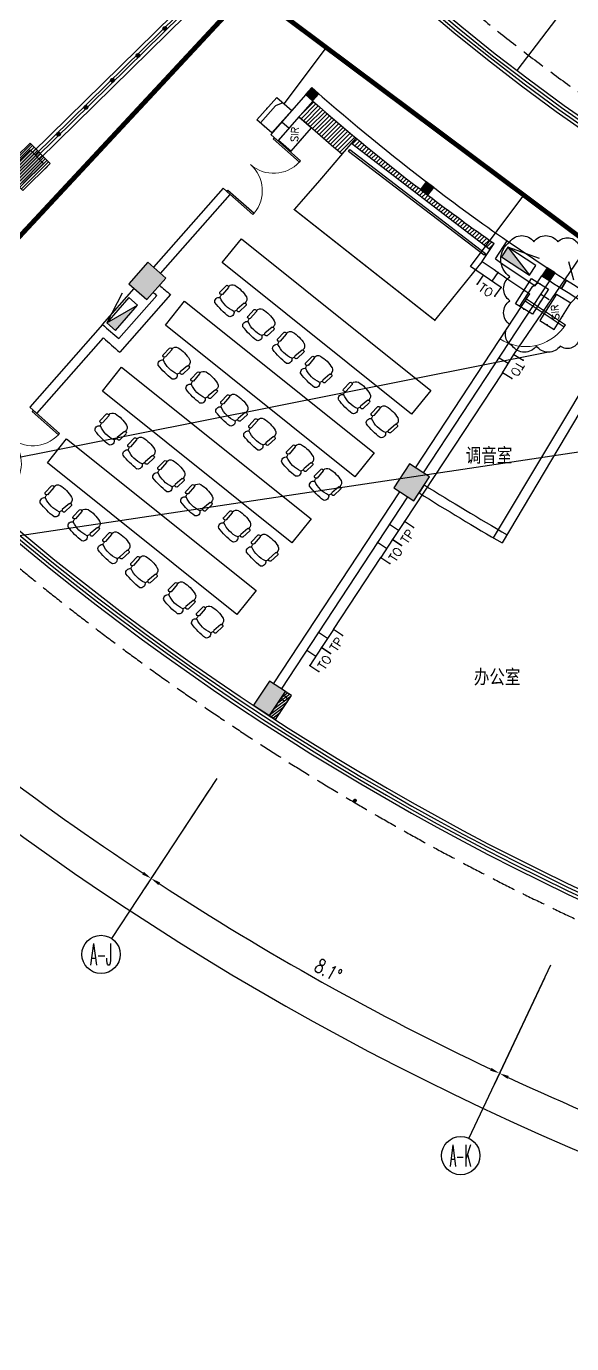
# Model space of a CAD drawing. Extents: x 13680 to 1640314, y -473492 to 65390.
# Drawn here: x 1314125 to 1325503, y -446515 to -418994 of the extents above; entities that cross this region are included whole.
import ezdxf
from ezdxf.enums import TextEntityAlignment as Align

# ---------------------------------------------------------------- set-up
doc = ezdxf.new("R2010")
doc.units = 0
doc.header["$LTSCALE"] = 1000
doc.header["$MEASUREMENT"] = 0
doc.linetypes.add('DASH', pattern=[0.35, 0.25, -0.1])
for name, color, linetype in [('0-桥架', 120, 'Continuous'), ('AXIS', 1, 'Continuous'), ('AXIS_TEXT', 7, 'Continuous'), ('COLUMN', 255, 'Continuous'), ('DIM-照明', 3, 'Continuous'), ('DIM_LEAD', 4, 'Continuous'), ('DIM_SYMB', 3, 'Continuous'), ('EQUIP-通讯', 6, 'Continuous'), ('HATCH', 8, 'Continuous'), ('LINE', 123, 'Continuous'), ('PUB_HATCH', 8, 'Continuous'), ('PUB_TEXT', 7, 'Continuous'), ('S-提资20140812', 6, 'Continuous'), ('S-消防器材提资', 2, 'Continuous'), ('STAIR', 2, 'Continuous'), ('TEL_TEXT', 7, 'Continuous'), ('VPIPE-雨水', 4, 'DASH'), ('WALL', 255, 'Continuous'), ('WINDOW', 2, 'Continuous'), ('WIRE-照明', 120, 'Continuous'), ('室外建筑', 8, 'Continuous'), ('装修家具', 8, 'Continuous')]:
    doc.layers.add(name, color=color, linetype=linetype)
doc.styles.add('_HZTXT', font='txt.shx', dxfattribs={"width": 0.8, "bigfont": 'HZTXT.shx'})
doc.styles.add('_TCH_AXIS', font='COMPLEX', dxfattribs={"bigfont": 'GBCBIG'})
doc.styles.add('_TCH_DIM_T3', font='SIMPLEX', dxfattribs={"width": 0.705882, "bigfont": 'GBCBIG'})
doc.styles.add('_TEL_DIM', font='SIMPLEX', dxfattribs={"width": 0.8, "height": 3.5, "bigfont": 'HZTXT'})
doc.styles.get("Standard").update_dxf_attribs({"font": 'haiwenrs.shx', "bigfont": 'hztxt.shx'})
doc.styles.add('宋体', font='', dxfattribs={"width": 0.8})
doc.styles.get('宋体').set_extended_font_data('SimSun')
doc.dimstyles.new('_TCH_ARROW&&100', dxfattribs={"dimtxt": 297.5, "dimasz": 200, "dimexe": 250, "dimexo": 300, "dimgap": 126.25, "dimtad": 1, "dimdec": 0, "dimzin": 0, "dimdsep": 46, "dimtxsty": '_TCH_DIM_T3', "dimcen": 0.09, "dimclrt": 7, "dimazin": 2, "dimtfac": 1, "dimtdec": 0, "dimtix": 1, "dimtmove": 2, "dimatfit": 3, "dimfxl": 1, "dimtolj": 1, "dimtzin": 0, "dimarcsym": 0})

# ---------------------------------------------------------------- blocks, each defined once
blk = doc.blocks.new('xfx-gz')
at = {"layer": 'S-消防器材提资'}
blk.add_hatch(color=8, dxfattribs=at).paths.add_polyline_path([(0, 240), (0, 0), (700, 0)])
at = {"layer": 'S-消防器材提资', "color": 8}
for p, q in [((678, 408), (0, 240)), ((0, 240), (700, 0))]:
    blk.add_line(p, q, dxfattribs=at)
blk.add_lwpolyline([(700, 0), (700, 240), (0, 240), (0, 0)], close=True, dxfattribs=at)
blk = doc.blocks.new('yg')
at = {"layer": 'VPIPE-雨水', "linetype": 'Continuous'}
blk.add_circle((411800, 253668), 50, dxfattribs=at)
blk = doc.blocks.new('$DorLib2D$00000002')
for p, q in [((-0.5, 0), (-0.5, 0.4875)), ((-0.475, 0.4875), (-0.5, 0.4875)), ((-0.475, 0), (-0.475, 0.4875)), ((0.475, 0), (0.475, 0.4875)), ((0.475, 0.4875), (0.5, 0.4875)), ((0.5, 0), (0.5, 0.4875)), ((-0.5, 0), (-0.475, 0)), ((0.5, 0), (0.475, 0))]:
    blk.add_line(p, q)
at = {"lineweight": 13}
for centre, start, end in [((-0.4875, 0), 0, 88.53072), ((0.4875, 0), 91.46928, 180)]:
    blk.add_arc(centre, 0.4875, start, end, dxfattribs=at)
blk = doc.blocks.new('*D319')
at = {"layer": 'AXIS', "color": 0, "lineweight": -2, "transparency": 16777216}
for p, q in [((1302520, -446252), (1300900, -448089)), ((1308898, -451119), (1307553, -453167))]:
    blk.add_line(p, q, dxfattribs=at)
blk.add_arc((1340083, -403645), 59000, 228.79422, 236.50578, dxfattribs=at)
at = {"layer": 'AXIS', "color": 0, "transparency": 16777216}
for points in [[(1301194, -448059), (1301238, -448009), (1301066, -447902)], [(1307542, -452820), (1307505, -452876), (1307691, -452958)]]:
    blk.add_solid(points, dxfattribs=at)
at = {"layer": 'Defpoints', "color": 0, "transparency": 16777216}
for p in [(1340083, -403645), (1302719, -446027), (1303194, -449691), (1309063, -450868)]:
    blk.add_point(p, dxfattribs=at)
at = {"layer": 'AXIS', "color": 7, "transparency": 16777216, "insert": (1304456, -450328), "char_height": 297.5, "attachment_point": 5, "rotation": 322.65, "style": '_TCH_DIM_T3'}
blk.add_mtext('\\A1;8.1°', dxfattribs=at)
blk = doc.blocks.new('*D320')
at = {"layer": 'AXIS', "color": 0, "lineweight": -2, "transparency": 16777216}
for p, q in [((1308898, -451119), (1307553, -453167)), ((1315899, -455039), (1314856, -457256))]:
    blk.add_line(p, q, dxfattribs=at)
blk.add_arc((1340083, -403645), 59000, 236.89422, 244.60578, dxfattribs=at)
at = {"layer": 'AXIS', "color": 0, "transparency": 16777216}
for points in [[(1307840, -453095), (1307876, -453040), (1307691, -452958)], [(1314795, -456915), (1314767, -456975), (1314962, -457030)]]:
    blk.add_solid(points, dxfattribs=at)
at = {"layer": 'Defpoints', "color": 0, "transparency": 16777216}
for p in [(1340083, -403645), (1309063, -450868), (1310049, -454429), (1316026, -454768)]:
    blk.add_point(p, dxfattribs=at)
at = {"layer": 'AXIS', "color": 7, "transparency": 16777216, "insert": (1311389, -454883), "char_height": 297.5, "attachment_point": 5, "rotation": 330.75, "style": '_TCH_DIM_T3'}
blk.add_mtext('\\A1;8.1°', dxfattribs=at)
blk = doc.blocks.new('*D321')
at = {"layer": 'AXIS', "color": 0, "lineweight": -2, "transparency": 16777216}
for p, q in [((1315899, -455039), (1314856, -457256)), ((1323381, -457934), (1322661, -460276))]:
    blk.add_line(p, q, dxfattribs=at)
blk.add_arc((1340083, -403645), 59000, 244.99422, 252.70578, dxfattribs=at)
at = {"layer": 'AXIS', "color": 0, "transparency": 16777216}
for points in [[(1315129, -457145), (1315157, -457085), (1314962, -457030)], [(1322553, -459946), (1322534, -460010), (1322735, -460037)]]:
    blk.add_solid(points, dxfattribs=at)
at = {"layer": 'Defpoints', "color": 0, "transparency": 16777216}
for p in [(1340083, -403645), (1316026, -454768), (1323470, -457648), (1317505, -458154)]:
    blk.add_point(p, dxfattribs=at)
at = {"layer": 'AXIS', "color": 7, "transparency": 16777216, "insert": (1318894, -458415), "char_height": 297.5, "attachment_point": 5, "rotation": 338.85, "style": '_TCH_DIM_T3'}
blk.add_mtext('\\A1;8.1°', dxfattribs=at)
blk = doc.blocks.new('*D324')
at = {"layer": 'AXIS', "color": 0, "lineweight": -2, "transparency": 16777216}
for p, q in [((1283283, -403645), (1280033, -403645)), ((1331197, -459746), (1330689, -462956))]:
    blk.add_line(p, q, dxfattribs=at)
blk.add_arc((1340083, -403645), 59800, 180.19165, 260.80826, dxfattribs=at)
at = {"layer": 'AXIS', "color": 0, "transparency": 16777216}
for points in [[(1280250, -403845), (1280317, -403845), (1280283, -403645)], [(1330536, -462645), (1330525, -462710), (1330728, -462709)]]:
    blk.add_solid(points, dxfattribs=at)
at = {"layer": 'Defpoints', "color": 0, "transparency": 16777216}
for p in [(1283583, -403645), (1340083, -403645), (1286801, -430794), (1331244, -459450)]:
    blk.add_point(p, dxfattribs=at)
at = {"layer": 'AXIS', "color": 7, "transparency": 16777216, "insert": (1294820, -442304), "char_height": 297.5, "attachment_point": 5, "rotation": 310.5, "style": '_TCH_DIM_T3'}
blk.add_mtext('\\A1;81°', dxfattribs=at)
blk = doc.blocks.new('A$C1D563981')
at = {"layer": '装修家具', "color": 4}
for p, q in [((-1055, -317), (-1050, -514)), ((-1006, -295), (-1005, -302)), ((-996, -313), (-980, -509)), ((-530, -313), (-545, -508)), ((-520, -295), (-520, -302)), ((-520, -295), (-520, -302)), ((-471, -317), (-476, -514))]:
    blk.add_line(p, q, dxfattribs=at)
for centre, radius, start, end in [((-904, -286), 102, 106.1109, 185.0023), ((-763, -884), 716, 76.2773, 103.7273), ((-621, -286), 102, 355.0023, 73.8936), ((-1024, -327), 32, 26.0454, 161.2861), ((-1016, -500), 36.3, 202.1587, 347.136), ((-787, -498), 203, 187.337, 206.2145), ((-736, -498), 203, 333.6203, 351.907), ((-509, -500), 36.3, 192.8685, 337.8458), ((-501, -327), 32, 18.7184, 153.9591), ((-923, -663), 87.7, 120.3949, 239.6096), ((-763, 835), 1587, 262.593, 277.4115), ((-602, -663), 87.7, 300.3949, 59.6096)]:
    blk.add_arc(centre, radius, start, end, dxfattribs=at)
at = {"layer": '装修家具', "color": 8}
blk.add_arc((-763, -48), 577, 249.2112, 290.7933, dxfattribs=at)
blk = doc.blocks.new('$equip$00001847')
for p, q in [((-0.5, 0.499), (-0.5, 0.999)), ((0.5, 0.999), (0.5, 0.499)), ((0.5, 0.499), (-0.5, 0.499)), ((0, 0.5), (0, 0))]:
    blk.add_line(p, q)
for p in [(-0.5, 0.999), (0.5, 0.999), (-0.5, 0.499), (0, 0), (0.5, 0.499)]:
    blk.add_point(p)
at = {"color": 7, "style": '_TEL_DIM'}
blk.add_attdef('$TEXT$', text='', height=0.4, dxfattribs=at).set_placement((0, 0.999), align=Align.MIDDLE_CENTER)
at = {"color": 7, "style": '_TEL_DIM', "flags": 1}
blk.add_attdef('A', text='', height=0.00002, dxfattribs=at).set_placement((0, 0), align=Align.MIDDLE_CENTER)
blk = doc.blocks.new('$equip$00001867')
for p, q in [((-0.5, 0.499), (-0.5, 0.999)), ((0.5, 0.999), (0.5, 0.499)), ((0.5, 0.499), (-0.5, 0.499)), ((0, 0.5), (0, 0))]:
    blk.add_line(p, q)
for p in [(-0.5, 0.999), (0.5, 0.999), (-0.5, 0.499), (0, 0), (0.5, 0.499)]:
    blk.add_point(p)
at = {"color": 7, "style": '_TEL_DIM'}
blk.add_attdef('$TEXT$', text='', height=0.4, dxfattribs=at).set_placement((0, 0.999), align=Align.MIDDLE_CENTER)
at = {"color": 7, "style": '_TEL_DIM', "flags": 1}
blk.add_attdef('A', text='', height=0.00002, dxfattribs=at).set_placement((0, 0), align=Align.MIDDLE_CENTER)
blk = doc.blocks.new('$equip$00001876')
at = {"color": 0, "linetype": 'Continuous'}
blk.add_lwpolyline([(-0.625, 0.415), (0.625, 0.415), (0.625, -0.415), (-0.625, -0.415)], close=True, dxfattribs=at)
blk.add_lwpolyline([(0.625, 0.075), (0.325, 0.215), (-0.625, 0.215)], dxfattribs=at)
for p in [(-0.625, 0), (0, 0.415), (0.625, 0), (0, -0.415)]:
    blk.add_point(p)
at = {"layer": 'TEL_TEXT', "style": '_TEL_DIM', "flags": 1}
blk.add_attdef('A', text='', height=0.00002, dxfattribs=at).set_placement((0, 0), align=Align.MIDDLE_CENTER)
blk = doc.blocks.new('$equip$00001889')
for p, q in [((-0.65, 0.35), (-0.65, -0.35)), ((0.65, 0.35), (-0.65, 0.35)), ((0.65, 0.35), (0.65, -0.35)), ((-0.65, -0.35), (0.65, -0.35))]:
    blk.add_line(p, q)
for p in [(-0.65, 0), (0, 0.35), (0.65, 0), (0, -0.35)]:
    blk.add_point(p)
at = {"color": 7, "style": '_TEL_DIM'}
blk.add_attdef('$TEXT$', text='', height=0.3, dxfattribs=at).set_placement((-0.02, -0.003), align=Align.MIDDLE_CENTER)
at = {"color": 7, "style": '_TEL_DIM', "flags": 1}
blk.add_attdef('A', text='', height=0.00002, dxfattribs=at).set_placement((0, 0), align=Align.MIDDLE_CENTER)
blk = doc.blocks.new('$TelecSys$00000095')
blk.add_line((0.4, 0.4), (-0.4, -0.4))
at = {"width": 0.8}
blk.add_attdef('N', text='', height=1, dxfattribs=at).set_placement((-0.017, 1.056), align=Align.MIDDLE)
blk = doc.blocks.new('2FX')
at = {"layer": 'PUB_HATCH', "linetype": 'ByBlock'}
for points in [[(1310911, -436584.1), (1311061.1, -436716.3), (1311193.3, -436566.3), (1311043.3, -436434.1)], [(1313309.9, -438562.1), (1313468.9, -438683.4), (1313590.2, -438524.5), (1313431.2, -438403.1)], [(1315843.2, -440365.9), (1316010.3, -440475.7), (1316120.2, -440308.6), (1315953, -440198.8)]]:
    blk.add_hatch(color=256, dxfattribs=at).paths.add_polyline_path(points)
at = {"layer": 'PUB_HATCH'}
for points in [[(1304739.1, -438158.4), (1305019.7, -438443.5), (1305447.3, -438022.6), (1305166.7, -437737.5)], [(1307227.4, -440535.5), (1307602.5, -440866.1), (1307999.3, -440416.1), (1307624.2, -440085.4)], [(1312753.1, -444796.9), (1313171, -445071.5), (1313500.4, -444570), (1313082.5, -444295.5)], [(1309830.2, -449337.8), (1310164.5, -449557.4), (1310493.9, -449055.9), (1310159.6, -448836.3)]]:
    blk.add_hatch(color=256, dxfattribs=at).paths.add_polyline_path(points)
at = {"layer": 'STAIR'}
for points in [[(1307939.3, -435201.4, 1), (1308019.3, -435201.4, 1)], [(1307377, -435767.4, 1), (1307457, -435767.4, 1)], [(1306846.3, -436283.5, 1), (1306926.3, -436283.5, 1)], [(1306289.3, -436849.5, 1), (1306369.3, -436849.5, 1)], [(1305719.2, -437410.7, 1), (1305799.2, -437410.7, 1)]]:
    blk.add_hatch(color=256, dxfattribs=at).paths.add_polyline_path(points)
at = {"layer": 'WALL', "linetype": 'ByBlock'}
h = blk.add_hatch(dxfattribs=at)
h.set_pattern_fill('ANSI31', color=8, scale=500, style=0)
h.set_pattern_definition([(45, (1311972.96, -437826.304), (-44.1942, 44.1942), [])])
h.paths.add_polyline_path([(1311066.2, -436720.7), (1310778.4, -437046.9, 0.0061418), (1311677.7, -437826.3), (1311973, -437494.7, -0.0067738)])
h = blk.add_hatch(dxfattribs=at)
h.set_pattern_fill('ANSI31', color=8, scale=500, style=0)
h.set_pattern_definition([(45, (1314849.34, -439818.35), (-44.1942, 44.1942), [])])
h.paths.add_polyline_path([(1311973, -437494.7), (1311886, -437608), (1314767.2, -439818.3), (1314849.3, -439693.2, -0.0107403), (1313389.4, -438622.8, -0.0069236), (1312673, -438064.1, -0.0051271)])
at = {"layer": 'WALL'}
h = blk.add_hatch(dxfattribs=at)
h.set_pattern_fill('ANSI31', color=8, scale=30)
h.set_pattern_definition([(45, (1166142.49, -461702.205), (-33.67596, 33.67596), [])])
h.paths.add_polyline_path([(1304596.8, -438156.8), (1305166.9, -437595.6), (1305587.8, -438023.2), (1305017.7, -438584.4)])
h = blk.add_hatch(dxfattribs=at)
h.set_pattern_fill('ANSI31', color=8, scale=30, angle=-7.90499)
h.set_pattern_definition([(37.095012, (1160057.697, -438181.85), (-28.724474, 37.987435), [])])
h.paths.add_polyline_path([(1310617.7, -449136.9), (1310492.1, -449054.9), (1310164.5, -449557.2), (1310290.2, -449639.2)])
for p, q in [((1315524.4, -440851.2), (1315496.7, -440892.9)), ((1315524.4, -440851.2), (1316336.3, -441391)), ((1315496.7, -440892.9), (1316308.7, -441432.7)), ((1316308.7, -441432.7), (1316336.3, -441391))]:
    blk.add_line(p, q)
at = {"lineweight": 13}
blk.add_arc((1315510.6, -440872.1), 975, 236.38355, 324.91426, dxfattribs=at)
at = {"layer": 'AXIS'}
for p, q in [((1309063.1, -450868.4), (1306867.1, -454211.7)), ((1309063.1, -450868.4), (1306867.1, -454211.7)), ((1316026.4, -454768), (1314323.3, -458387.4))]:
    blk.add_line(p, q, dxfattribs=at)
for centre in [(1306647.4, -454546), (1314153, -458749.3)]:
    blk.add_circle(centre, 400, dxfattribs=at)
at = {"layer": 'COLUMN', "linetype": 'ByBlock'}
for p, q in [((1311043.3, -436434.1), (1310911, -436584.1)), ((1311193.3, -436566.3), (1311043.3, -436434.1)), ((1310911, -436584.1), (1311061.1, -436716.3)), ((1311061.1, -436716.3), (1311193.3, -436566.3)), ((1313431.2, -438403.1), (1313309.9, -438562.1)), ((1313309.9, -438562.1), (1313468.9, -438683.4)), ((1313590.2, -438524.5), (1313431.2, -438403.1)), ((1313468.9, -438683.4), (1313590.2, -438524.5)), ((1315953, -440198.8), (1315843.2, -440365.9)), ((1316120.2, -440308.6), (1315953, -440198.8)), ((1316010.3, -440475.7), (1316120.2, -440308.6)), ((1315843.2, -440365.9), (1316010.3, -440475.7))]:
    blk.add_line(p, q, dxfattribs=at)
at = {"layer": 'COLUMN'}
for p, q in [((1305166.7, -437737.5), (1304739.1, -438158.4)), ((1305447.3, -438022.6), (1305166.7, -437737.5)), ((1305019.7, -438443.5), (1305447.3, -438022.6)), ((1307624.2, -440085.4), (1307227.4, -440535.5)), ((1307999.3, -440416.1), (1307624.2, -440085.4)), ((1307227.4, -440535.5), (1307602.5, -440866.1)), ((1307602.5, -440866.1), (1307999.3, -440416.1)), ((1313082.5, -444295.5), (1312753.1, -444796.9)), ((1313500.4, -444570), (1313082.5, -444295.5)), ((1313171, -445071.5), (1313500.4, -444570)), ((1312753.1, -444796.9), (1313171, -445071.5)), ((1310159.6, -448836.3), (1309830.2, -449337.8)), ((1310493.9, -449055.9), (1310159.6, -448836.3)), ((1310164.5, -449557.4), (1310493.9, -449055.9)), ((1309830.2, -449337.8), (1310164.5, -449557.4))]:
    blk.add_line(p, q, dxfattribs=at)
at = {"layer": 'DIM_LEAD', "const_width": 40}
blk.add_lwpolyline([(1311933, -451346.8, 1), (1311959, -451316.4, 1)], format="xyb", close=True, dxfattribs=at)
at = {"layer": 'DIM_SYMB'}
blk.add_lwpolyline([(1315364.2, -435874, 0, 0, 0), (1315920.4, -436303.9, 80, 0, 0), (1316157.8, -436487.3, 0, 0, 0)], format="xyseb", dxfattribs=at)
at = {"layer": 'LINE', "linetype": 'DASH', "ltscale": 2}
for radius, start, end in [(55400, 179.17262, 261.82632), (40400, 178.86539, 262.13356)]:
    blk.add_arc((1340083.8, -403645.3), radius, start, end, dxfattribs=at)
at = {"layer": 'PUB_HATCH'}
for p, q in [((1310402.8, -432793.5), (1305271.5, -437844.2)), ((1310437.9, -432829.1), (1305306.6, -437879.9))]:
    blk.add_line(p, q, dxfattribs=at)
at = {"layer": 'STAIR'}
for p, q in [((1310350.2, -432740.1), (1305218.9, -437790.8)), ((1310490.5, -432882.6), (1305359.2, -437933.3))]:
    blk.add_line(p, q, dxfattribs=at)
for centre in [(1307979.3, -435201.4), (1307417, -435767.4), (1306886.3, -436283.5), (1306329.3, -436849.5), (1305759.2, -437410.7)]:
    blk.add_circle(centre, 40, dxfattribs=at)
at = {"layer": 'WALL'}
for p, q in [((1311048.6, -436438.5), (1311048.5, -436438.6)), ((1310916.1, -436588.6), (1310186.4, -437415.4)), ((1310336.3, -437547.8), (1311066.2, -436720.7)), ((1310186.4, -437415.4), (1310336.3, -437547.8)), ((1309193.8, -438540.1), (1307739.9, -440187.3)), ((1307889.9, -440319.6), (1309343.7, -438672.4)), ((1309343.7, -438672.4), (1309193.8, -438540.1)), ((1314602, -440069.8), (1314849.3, -439693.2)), ((1314876.4, -440016.3), (1315123.3, -439640.4)), ((1315953, -440198.8), (1315953.1, -440198.7)), ((1315705.9, -440574.9), (1315843.2, -440365.9)), ((1315818.2, -440768.3), (1316010.3, -440475.7)), ((1316252, -440632.4), (1316358.4, -440463.1)), ((1316358.4, -440463.1), (1316252, -440632.4)), ((1307810.6, -440781.3), (1307017, -441681.5)), ((1308094.1, -440762.2), (1307035.9, -441962.4)), ((1313207.9, -444377.8), (1315596.1, -440742.1)), ((1313375, -444487.6), (1315818.2, -440768.3)), ((1306678.7, -441384.7), (1305157.6, -443110)), ((1305307.6, -443242.3), (1306696.5, -441667)), ((1305157.6, -443110), (1305307.6, -443242.3)), ((1310243.2, -448891.2), (1312878.5, -444879.3)), ((1310410.3, -449001), (1313045.6, -444989.1)), ((1313389.6, -444735.7), (1313282.3, -444904.5)), ((1313282.3, -444904.5), (1313331.2, -444827.6))]:
    blk.add_line(p, q, dxfattribs=at)
at = {"layer": 'WALL', "color": 2}
for p, q in [((1311677.7, -437826.3), (1311973, -437494.7)), ((1311877.7, -437601.7), (1314767.2, -439818.3))]:
    blk.add_line(p, q, dxfattribs=at)
at = {"layer": 'WALL', "color": 8, "linetype": 'ByBlock'}
for p, q in [((1315123.3, -439640.4), (1315953, -440198.8)), ((1306678.7, -441384.7), (1307340, -440634.7)), ((1317484.9, -441398.4), (1314826.7, -445839.2)), ((1317642.2, -441516.2), (1315016.1, -445950.1))]:
    blk.add_line(p, q, dxfattribs=at)
at = {"layer": 'WALL', "color": 2}
for points in [[(1304596.8, -438156.8), (1305166.9, -437595.6), (1305587.8, -438023.2), (1305017.7, -438584.4)], [(1310617.7, -449136.9), (1310492.1, -449054.9), (1310164.5, -449557.2), (1310290.2, -449639.2)]]:
    blk.add_lwpolyline(points, close=True, dxfattribs=at)
at = {"layer": 'WALL', "color": 8, "linetype": 'ByBlock', "const_width": 30}
blk.add_lwpolyline([(1311677.7, -437826.3), (1311213.9, -438371.9), (1310679.1, -438984.8), (1313611.9, -441297.8), (1314602, -440069.8)], dxfattribs=at)
at = {"layer": 'WALL', "color": 4, "linetype": 'ByBlock'}
blk.add_lwpolyline([(1311836.3, -437730.1), (1314667.6, -439902.2), (1314638.4, -439940.2), (1311807.1, -437768.2)], close=True, dxfattribs=at)
at = {"layer": 'WALL', "color": 8, "linetype": 'ByBlock'}
for points in [[(1309174, -440093.7), (1309574.5, -439593.9), (1313529, -442762.7), (1313128.5, -443262.5)], [(1307989.5, -441400.8), (1308390, -440901), (1312344.5, -444069.8), (1311944, -444569.6)], [(1306674.7, -442775.6), (1307075.2, -442275.8), (1311029.6, -445444.6), (1310629.1, -445944.4)], [(1305527.9, -444277.2), (1305928.4, -443777.4), (1309882.8, -446946.2), (1309482.3, -447445.9)]]:
    blk.add_lwpolyline(points, close=True, dxfattribs=at)
at = {"layer": 'WALL'}
for centre, radius, start, end in [((1340083.8, -403645.3), 43800, 228.47823, 228.6), ((1340083.8, -403645.3), 44000, 228.73907, 232.5193), ((1340083.8, -403645.3), 43800, 228.6, 232.64969), ((1338839.3, -405448.8), 41611.5, 232.50532, 235.25408), ((1338839.3, -405448.8), 41811.5, 232.64286, 234.98683), ((1342233.4, -400281.7), 48241.6, 235.45283, 236.64062), ((1342233.4, -400281.7), 48441.6, 235.22136, 236.64086), ((1340083.8, -403645.3), 43800, 236.56919, 236.7), ((1340083.8, -403645.3), 43800, 236.7, 237.2023), ((1340083.8, -403645.3), 49000, 228.89233, 229.24313), ((1340083.8, -403645.3), 44000, 236.83022, 237.20527), ((1374141, -347017.4), 109867.8, 238.269224, 239.683554), ((1340083.8, -403645.3), 49200, 228.89114, 229.0076), ((1376712.1, -342895.2), 114926, 238.259129, 239.56641), ((1340017.6, -403720.3), 50300, 228.48609, 228.99868), ((1340017.6, -403720.3), 50500, 228.71346, 229.22403), ((1340083.8, -403645.3), 49200, 236.99114, 236.99276), ((1349702, -386470.4), 68854.5, 238.066351, 239.751169), ((1349710.6, -386456), 68671.2, 238.068009, 239.75212)]:
    blk.add_arc(centre, radius, start, end, dxfattribs=at)
at = {"layer": 'WALL', "color": 2}
blk.add_arc((1342950.9, -400832.1), 48441.6, 228.38272, 229.7903, dxfattribs=at)
at = {"layer": 'WINDOW'}
for radius, start, end in [(55000, 179.58332, 261.41561), (54933, 179.6527, 261.34624), (54867, 179.7212, 261.27773), (54800, 179.79091, 261.20802), (41000, 179.72053, 261.27841), (40933, 179.62629, 261.37265), (40867, 179.53315, 261.46579), (40800, 179.43829, 261.56064)]:
    blk.add_arc((1340083.8, -403645.3), radius, start, end, dxfattribs=at)
at = {"layer": '室外建筑'}
blk.add_line((1315331.1, -436079), (1316362.5, -434727.6), dxfattribs=at)
for points in [[(1314358.7, -432824.6, 0.1423211), (1333998.5, -442066.4), (1333701.2, -443943)], [(1314226.5, -432974.7, 0.1410166), (1333769.7, -442232.1), (1333503.8, -443911.2)]]:
    blk.add_lwpolyline(points, format="xyb", dxfattribs=at)
at = {"linetype": 'ByBlock', "xscale": -1}
for p, rotation in [((1309156, -440012.8), 314.7617254852823), ((1309738.3, -440515.7), 314.761725485281), ((1310361.5, -440991.6), 314.7617254852761), ((1307971.5, -441319.8), 314.761725485281), ((1310943.9, -441494.5), 314.7617254852761), ((1308553.8, -441822.7), 314.761725485281), ((1311733.4, -442039.7), 314.761725485281), ((1309177, -442298.7), 314.7617254852719), ((1312315.7, -442542.6), 314.761725485281), ((1306656.7, -442694.6), 314.761725485281), ((1309759.4, -442801.6), 314.7617254852719), ((1307239, -443197.5), 314.761725485281), ((1310548.9, -443346.8), 314.761725485281), ((1307862.2, -443673.5), 314.761725485281), ((1311131.2, -443849.6), 314.761725485281), ((1305509.8, -444196.2), 314.761725485281), ((1308444.5, -444176.4), 314.761725485281), ((1306092.2, -444699.1), 314.761725485281), ((1309234.1, -444721.5), 314.761725485281), ((1306715.4, -445175.1), 314.761725485281), ((1309816.4, -445224.4), 314.761725485281), ((1307297.7, -445678), 314.761725485281), ((1308087.3, -446223.1), 314.761725485281), ((1308669.6, -446726), 314.761725485281)]:
    blk.add_blockref('A$C1D563981', p, dxfattribs=dict(at, rotation=rotation))
at = {"layer": 'HATCH'}
blk.add_blockref('yg', (898671, -702863.5), dxfattribs=at)
at = {"layer": 'S-提资20140812'}
for p, rotation in [((1315005.6, -439969.5), 326.4961169841748), ((1306946.4, -441508.6), 48.84468583759515)]:
    blk.add_blockref('xfx-gz', p, dxfattribs=dict(at, rotation=rotation))
at = {"layer": 'WINDOW'}
for p, xscale, yscale, zscale, rotation in [((1309765, -438043.9), 1500.000000000036, 1500.000000000036, 1500.000000000036, 228.5689195535086), ((1304736.7, -443738.8), 1499.999999999993, 1499.999999999993, 1499.999999999993, 228.5999999422691)]:
    blk.add_blockref('$DorLib2D$00000002', p, dxfattribs=dict(at, xscale=xscale, yscale=yscale, zscale=zscale, rotation=rotation))
at = {"layer": 'AXIS_TEXT', "style": '_TCH_AXIS'}
for s, width, p, p2 in [('A-J', 0.362069, (1306421.2, -454772.3), (1306873.7, -454772.3)), ('A-K', 0.318182, (1313926.7, -458975.6), (1314379.3, -458975.6))]:
    blk.add_text(s, height=452.55, dxfattribs=dict(at, width=width)).set_placement(p, p2, align=Align.FIT)
at = {"layer": 'PUB_TEXT', "linetype": 'ByBlock', "style": '宋体', "width": 0.8}
for s, p in [('调音室', (1314258.4, -444264.9)), ('办公室', (1314427.5, -448894.5))]:
    blk.add_text(s, height=296.2, dxfattribs=at).set_placement(p)
at = {"layer": 'WALL', "color": 2, "style": '_HZTXT', "width": 0.8, "flags": 8}
blk.add_attdef('北', text='', height=500, rotation=8, dxfattribs=at).set_placement((1282216.6, -399376.5), align=Align.MIDDLE)
at = {"layer": 'AXIS'}
for base, p1, p2, picture, middle in [((1286800.7, -430793.9), (1283582.9, -403645.3), (1331244.3, -459449.7), '*D324', (1294819.7, -442303.7)), ((1303193.6, -449690.7), (1302718.8, -446026.6), (1309063.1, -450868.4), '*D319', (1304455.5, -450328.4)), ((1310049.5, -454429.1), (1309063.1, -450868.4), (1316026.4, -454768), '*D320', (1311388.7, -454882.6)), ((1317504.6, -458154.2), (1316026.4, -454768), (1323469.7, -457647.6), '*D321', (1318894.3, -458414.5))]:
    dim = blk.add_angular_dim_3p(base=base, center=(1340082.9, -403645.3), p1=p1, p2=p2, dimstyle='_TCH_ARROW&&100', dxfattribs=at)
    dim.commit()
    dim.dimension.update_dxf_attribs({"geometry": picture, "text_midpoint": middle})

msp = doc.modelspace()

# ---------------------------------------------------------------- linework, layer by layer
at = {"layer": '0-桥架', "color": 120, "const_width": 100}
for points in [[(1312501.897, -424978.376), (1318772.849, -418232.016)], [(1318772.849, -418232.016), (1327074.663, -424442.512), (1335447.016, -428414.809)]]:
    msp.add_lwpolyline(points, dxfattribs=at)
at = {"layer": 'WIRE-照明'}
for p, q in [((1319506.844, -420615.272), (1320386.611, -419439.253)), ((1319455.552, -420986.866), (1319606.276, -421120.127)), ((1323393.916, -424014.504), (1324509.365, -422523.44)), ((1324296.894, -425848.743), (1325871.332, -423542.313)), ((1323657.761, -424194.294), (1323393.916, -424014.504)), ((1325484.225, -424773.421), (1326327.297, -423883.415)), ((1324862.838, -424590.152), (1325032.839, -424697.743)), ((1325017.44, -425803.046), (1280892.669, -434591.571)), ((1324063.789, -426233.661), (1322013.649, -429339.95)), ((1328301.021, -427493.189), (1280892.669, -434591.571)), ((1320533.227, -431593.677), (1321519.529, -430092.176))]:
    msp.add_line(p, q, dxfattribs=at)
msp.add_lwpolyline([(1324214.122, -423496.062, -0.52056705), (1324714.122, -423496.062, -0.52056705), (1325214.122, -423496.062, -0.52056705), (1325652.36, -423557.825, -0.52056705), (1325652.36, -424057.825, -0.52056705), (1325652.36, -424557.825, -0.52056705), (1325652.36, -425057.825, -0.52056705), (1325652.36, -425557.825, -0.52056705), (1325267.44, -425672.904, -0.52056705), (1324767.44, -425672.904, -0.52056705), (1324267.44, -425672.904, -0.52056705), (1324214.122, -425226.222, -0.52056705), (1324214.122, -424726.222, -0.52056705), (1324214.122, -424226.222, -0.52056705)], format="xyb", close=True, dxfattribs=at)

# ---------------------------------------------------------------- block references
msp.add_blockref('2FX', (9036.596, 16162.546))
at = {"layer": 'DIM-照明'}
ref = msp.add_blockref('$TelecSys$00000095', (1325490.073, -424100.829), dxfattribs=dict(at, xscale=350, yscale=350, zscale=350, rotation=59.44304710328404))
ref.add_attrib('N', '5', dxfattribs={"layer": '0', "color": 7, "height": 350, "width": 0.8}).set_placement((1325771.072, -424038.923), align=Align.MIDDLE)
at = {"layer": 'EQUIP-通讯'}
for p, xscale, yscale, zscale, rotation in [((1319300.007, -420849.526), 499.9999999999026, 499.9999999999026, 499.9999999999026, 48.55681657556016), ((1324675.417, -424635.331), 499.9999999999027, 499.9999999999027, 499.9999999999027, 57.70908569912441)]:
    msp.add_blockref('$equip$00001876', p, dxfattribs=dict(at, xscale=xscale, yscale=yscale, zscale=zscale, rotation=rotation))
ref = msp.add_blockref('$equip$00001889', (1319730.928, -421244.092), dxfattribs=dict(at, xscale=499.9999999999895, yscale=499.9999999999895, zscale=499.9999999999895, rotation=48.85332336151579))
ref.add_attrib('$TEXT$', 'SIR', dxfattribs={"layer": '0', "color": 7, "height": 150, "rotation": 86.0124078, "style": '_TEL_DIM'}).set_placement((1319725.53, -421252.662), align=Align.MIDDLE_CENTER)
ref = msp.add_blockref('$equip$00001847', (1323970.144, -424135.43), dxfattribs=dict(at, xscale=-449.9999999999999, yscale=449.9999999999999, zscale=450, rotation=145.7286778849837))
ref.add_attrib('$TEXT$', 'TO', dxfattribs={"layer": '0', "color": 7, "height": 180, "rotation": 325.7286779, "style": '_TEL_DIM'}).set_placement((1323716.996, -424506.93), align=Align.MIDDLE_CENTER)
ref = msp.add_blockref('$equip$00001889', (1325163.611, -424956.332), dxfattribs=dict(at, xscale=499.9999999999895, yscale=499.9999999999895, zscale=499.9999999999895, rotation=58.00559248508004))
ref.add_attrib('$TEXT$', 'SIR', dxfattribs={"layer": '0', "color": 7, "height": 150, "rotation": 95.164677, "style": '_TEL_DIM'}).set_placement((1325159.645, -424965.651), align=Align.MIDDLE_CENTER)
at = {"layer": 'EQUIP-通讯', "xscale": 449.9999999999999, "yscale": 449.9999999999999, "zscale": 449.9999999999999, "rotation": 238.8010154080754}
msp.add_blockref('$equip$00001847', (1323988.267, -425924.882), dxfattribs=at).add_auto_attribs({'$TEXT$': 'TO'})
at = {"layer": 'EQUIP-通讯'}
ref = msp.add_blockref('$equip$00001867', (1321702.438, -429404.723), dxfattribs=dict(at, xscale=-449.9999999999999, yscale=449.9999999999999, zscale=450, rotation=236.6999999422094))
ref.add_attrib('$TEXT$', 'TP', dxfattribs={"layer": '0', "color": 7, "height": 180, "rotation": 56.6999999, "style": '_TEL_DIM'}).set_placement((1322078.176, -429651.537), align=Align.MIDDLE_CENTER)
ref = msp.add_blockref('$equip$00001847', (1321455.378, -429780.836), dxfattribs=dict(at, xscale=-449.9999999999999, yscale=449.9999999999999, zscale=450, rotation=236.6999999422094))
ref.add_attrib('$TEXT$', 'TO', dxfattribs={"layer": '0', "color": 7, "height": 180, "rotation": 56.6999999, "style": '_TEL_DIM'}).set_placement((1321831.116, -430027.65), align=Align.MIDDLE_CENTER)
ref = msp.add_blockref('$equip$00001867', (1320222.016, -431658.45), dxfattribs=dict(at, xscale=-449.9999999999999, yscale=449.9999999999999, zscale=450, rotation=236.6999999422094))
ref.add_attrib('$TEXT$', 'TP', dxfattribs={"layer": '0', "color": 7, "height": 180, "rotation": 56.6999999, "style": '_TEL_DIM'}).set_placement((1320597.754, -431905.264), align=Align.MIDDLE_CENTER)
ref = msp.add_blockref('$equip$00001847', (1319974.956, -432034.564), dxfattribs=dict(at, xscale=-449.9999999999999, yscale=449.9999999999999, zscale=450, rotation=236.6999999422094))
ref.add_attrib('$TEXT$', 'TO', dxfattribs={"layer": '0', "color": 7, "height": 180, "rotation": 56.6999999, "style": '_TEL_DIM'}).set_placement((1320350.694, -432281.377), align=Align.MIDDLE_CENTER)

doc.saveas('drawing.dxf')
